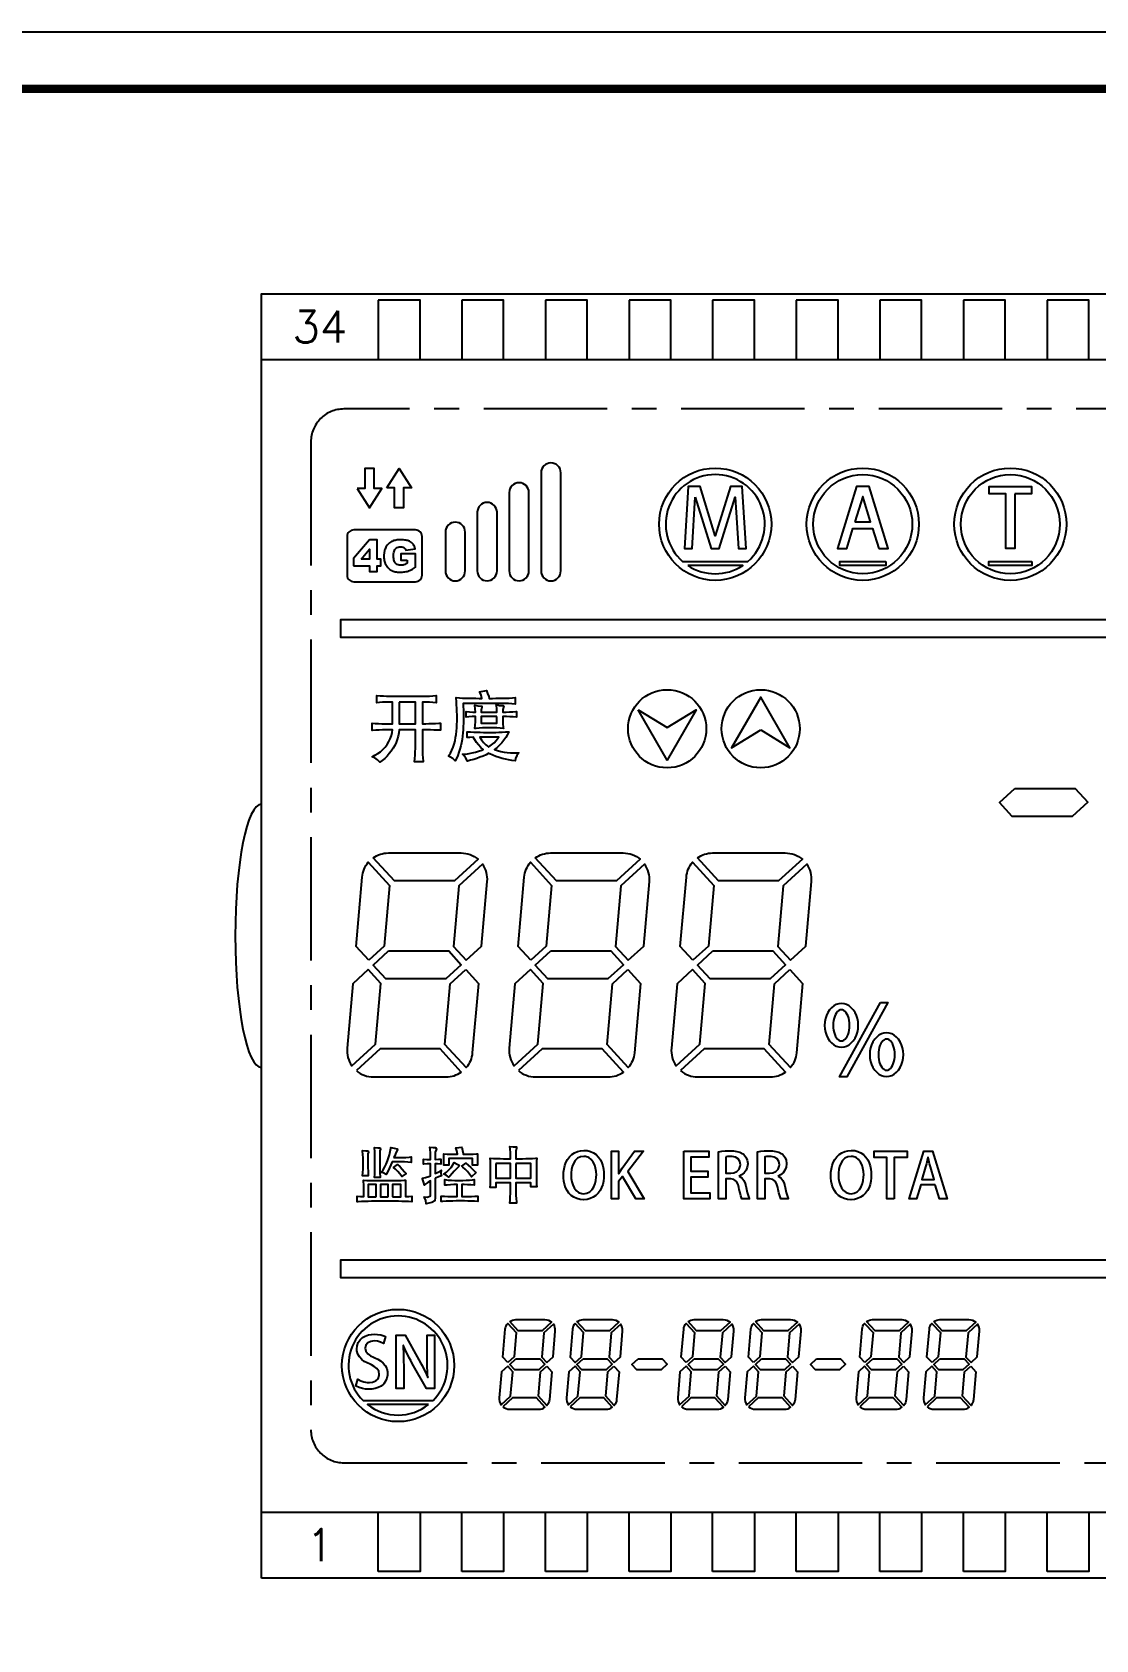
# Model space of a CAD drawing. Header units: inches. Extents: x 782 to 1065, y -130 to 27.
# Drawn here: x 994.74 to 1027.06, y -81 to -32.18 of the extents above; entities that cross this region are included whole.
import ezdxf
from ezdxf.enums import TextEntityAlignment as Align

# ---------------------------------------------------------------- set-up
doc = ezdxf.new("R2010")
doc.units = ezdxf.units.IN
doc.header["$LTSCALE"] = 3
doc.header["$MEASUREMENT"] = 0
doc.linetypes.add('CENTER', pattern=[2, 1.25, -0.25, 0.25, -0.25])
doc.layers.add('K', color=92, linetype='Continuous')
doc.styles.add('ROMANS', font='romans')

msp = doc.modelspace()

# ---------------------------------------------------------------- linework, layer by layer
for p, q in [((1001.708, -42.125), (1050.708, -42.125)), ((1001.708, -77.125), (1050.708, -77.125))]:
    msp.add_line(p, q)
for points in [[(1001.708, -79.125), (1001.708, -40.125), (1050.708, -40.125), (1050.708, -79.125)], [(1005.253, -40.325), (1005.253, -42.125), (1006.523, -42.125), (1006.523, -40.325)], [(1007.793, -40.325), (1007.793, -42.125), (1009.063, -42.125), (1009.063, -40.325)], [(1010.333, -40.325), (1010.333, -42.125), (1011.603, -42.125), (1011.603, -40.325)], [(1012.873, -40.325), (1012.873, -42.125), (1014.143, -42.125), (1014.143, -40.325)], [(1015.413, -40.325), (1015.413, -42.125), (1016.683, -42.125), (1016.683, -40.325)], [(1017.953, -40.325), (1017.953, -42.125), (1019.223, -42.125), (1019.223, -40.325)], [(1020.493, -40.325), (1020.493, -42.125), (1021.763, -42.125), (1021.763, -40.325)], [(1023.033, -40.325), (1023.033, -42.125), (1024.303, -42.125), (1024.303, -40.325)], [(1025.573, -40.325), (1025.573, -42.125), (1026.843, -42.125), (1026.843, -40.325)], [(1004.615, -46.042), (1004.99, -46.623), (1005.365, -46.042), (1005.128, -46.042), (1005.128, -45.435), (1004.851, -45.435), (1004.851, -46.042)], [(1005.512, -46.016), (1005.887, -45.435), (1006.262, -46.016), (1006.026, -46.016), (1006.026, -46.623), (1005.748, -46.623), (1005.748, -46.016)], [(1014.886, -46.3), (1015.368, -47.862), (1015.617, -47.862), (1016.099, -46.3), (1016.198, -47.862), (1016.43, -47.862), (1016.311, -45.982), (1015.953, -45.982), (1015.493, -47.475), (1015.032, -45.982), (1014.674, -45.982), (1014.555, -47.862), (1014.787, -47.862)], [(1020.462, -47.862), (1020.743, -47.862), (1020.165, -45.982), (1019.786, -45.982), (1019.208, -47.862), (1019.489, -47.862), (1019.676, -47.253), (1020.274, -47.253)], [(1019.738, -47.051), (1020.212, -47.051), (1019.975, -46.28)], [(1024.593, -46.202), (1024.593, -47.862), (1024.323, -47.862), (1024.323, -46.202), (1023.812, -46.202), (1023.812, -45.982), (1025.104, -45.982), (1025.104, -46.202)], [(1004.507, -48.386), (1004.987, -48.386), (1004.987, -48.564), (1005.217, -48.564), (1005.217, -48.386), (1005.336, -48.386), (1005.336, -48.182), (1005.217, -48.182), (1005.217, -47.598), (1004.987, -47.598), (1004.507, -48.169)], [(1006.133, -48.22), (1006.133, -48.309), (1006.126, -48.314), (1006.092, -48.332), (1006.06, -48.347), (1006.031, -48.358), (1006.008, -48.364), (1005.973, -48.37), (1005.938, -48.372), (1005.927, -48.372), (1005.89, -48.368), (1005.857, -48.36), (1005.827, -48.347), (1005.8, -48.328), (1005.776, -48.306), (1005.765, -48.29), (1005.75, -48.266), (1005.739, -48.238), (1005.73, -48.206), (1005.723, -48.169), (1005.719, -48.13), (1005.718, -48.086), (1005.719, -48.064), (1005.721, -48.023), (1005.727, -47.986), (1005.735, -47.952), (1005.746, -47.922), (1005.759, -47.896), (1005.776, -47.873), (1005.777, -47.872), (1005.801, -47.848), (1005.829, -47.83), (1005.859, -47.817), (1005.893, -47.809), (1005.929, -47.807), (1005.938, -47.807), (1005.975, -47.811), (1006.008, -47.82), (1006.036, -47.835), (1006.061, -47.857), (1006.08, -47.884), (1006.095, -47.917), (1006.378, -47.867), (1006.367, -47.834), (1006.354, -47.8), (1006.338, -47.769), (1006.32, -47.741), (1006.301, -47.715), (1006.288, -47.701), (1006.263, -47.678), (1006.234, -47.658), (1006.204, -47.641), (1006.171, -47.627), (1006.152, -47.62), (1006.124, -47.614), (1006.094, -47.608), (1006.059, -47.604), (1006.021, -47.601), (1005.98, -47.599), (1005.936, -47.598), (1005.91, -47.599), (1005.87, -47.6), (1005.832, -47.603), (1005.796, -47.609), (1005.763, -47.615), (1005.732, -47.623), (1005.703, -47.633), (1005.676, -47.644), (1005.66, -47.652), (1005.629, -47.67), (1005.6, -47.69), (1005.574, -47.712), (1005.549, -47.736), (1005.527, -47.761), (1005.507, -47.789), (1005.488, -47.82), (1005.473, -47.85), (1005.46, -47.88), (1005.449, -47.912), (1005.44, -47.945), (1005.433, -47.979), (1005.429, -48.014), (1005.425, -48.051), (1005.425, -48.089), (1005.425, -48.118), (1005.427, -48.154), (1005.432, -48.19), (1005.438, -48.224), (1005.447, -48.257), (1005.457, -48.29), (1005.469, -48.321), (1005.484, -48.351), (1005.501, -48.381), (1005.52, -48.41), (1005.542, -48.437), (1005.566, -48.462), (1005.591, -48.484), (1005.619, -48.505), (1005.648, -48.522), (1005.652, -48.524), (1005.68, -48.537), (1005.708, -48.549), (1005.74, -48.558), (1005.773, -48.566), (1005.807, -48.572), (1005.844, -48.576), (1005.883, -48.579), (1005.923, -48.58), (1005.957, -48.579), (1005.995, -48.577), (1006.031, -48.574), (1006.066, -48.57), (1006.099, -48.564), (1006.131, -48.556), (1006.161, -48.547), (1006.172, -48.544), (1006.2, -48.533), (1006.229, -48.521), (1006.259, -48.506), (1006.29, -48.49), (1006.323, -48.471), (1006.356, -48.45), (1006.39, -48.427), (1006.39, -48.022), (1005.938, -48.022), (1005.938, -48.22)], [(1004.734, -48.182), (1004.987, -47.883), (1004.987, -48.182)], [(1020.674, -48.255), (1020.674, -48.375), (1019.276, -48.375), (1019.276, -48.255)], [(1025.107, -48.255), (1025.107, -48.375), (1023.809, -48.375), (1023.809, -48.255)], [(1048.308, -50.026), (1004.108, -50.026), (1004.108, -50.556), (1048.308, -50.556)], [(1008.576, -52.265), (1008.609, -52.36), (1008.629, -52.412), (1008.729, -52.412), (1008.829, -52.411), (1008.929, -52.41), (1009.029, -52.408), (1009.129, -52.406), (1009.229, -52.403), (1009.329, -52.398), (1009.414, -52.391), (1009.414, -52.585), (1009.314, -52.577), (1009.214, -52.572), (1009.114, -52.568), (1009.014, -52.566), (1008.914, -52.564), (1008.856, -52.564), (1007.832, -52.564), (1007.836, -52.664), (1007.84, -52.764), (1007.842, -52.864), (1007.843, -52.964), (1007.843, -53.064), (1007.841, -53.164), (1007.837, -53.264), (1007.831, -53.364), (1007.823, -53.464), (1007.812, -53.563), (1007.799, -53.662), (1007.781, -53.76), (1007.76, -53.858), (1007.735, -53.955), (1007.705, -54.05), (1007.669, -54.144), (1007.628, -54.235), (1007.59, -54.308), (1007.516, -54.24), (1007.434, -54.183), (1007.393, -54.161), (1007.446, -54.076), (1007.492, -53.987), (1007.53, -53.895), (1007.561, -53.8), (1007.587, -53.703), (1007.606, -53.605), (1007.621, -53.506), (1007.633, -53.407), (1007.64, -53.307), (1007.645, -53.208), (1007.648, -53.108), (1007.649, -53.008), (1007.647, -52.908), (1007.644, -52.808), (1007.64, -52.708), (1007.634, -52.608), (1007.627, -52.508), (1007.62, -52.408), (1007.618, -52.391), (1007.718, -52.398), (1007.818, -52.403), (1007.918, -52.406), (1008.018, -52.408), (1008.118, -52.41), (1008.218, -52.411), (1008.318, -52.412), (1008.406, -52.412), (1008.378, -52.316), (1008.337, -52.225), (1008.33, -52.211), (1008.545, -52.17)], [(1005.709, -52.346), (1005.809, -52.347), (1005.909, -52.348), (1006.009, -52.348), (1006.109, -52.348), (1006.209, -52.348), (1006.309, -52.348), (1006.409, -52.348), (1006.509, -52.347), (1006.609, -52.346), (1006.709, -52.344), (1006.808, -52.341), (1006.908, -52.336), (1007.008, -52.325), (1007.01, -52.324), (1007.01, -52.548), (1006.911, -52.537), (1006.811, -52.532), (1006.711, -52.528), (1006.611, -52.526), (1006.595, -52.526), (1006.595, -53.183), (1006.695, -53.181), (1006.795, -53.179), (1006.895, -53.176), (1006.995, -53.172), (1007.095, -53.166), (1007.141, -53.162), (1007.141, -53.382), (1007.041, -53.378), (1006.941, -53.374), (1006.841, -53.371), (1006.741, -53.368), (1006.641, -53.366), (1006.595, -53.366), (1006.595, -53.921), (1006.597, -54.021), (1006.602, -54.121), (1006.608, -54.221), (1006.617, -54.32), (1006.619, -54.336), (1006.358, -54.336), (1006.367, -54.236), (1006.374, -54.137), (1006.379, -54.037), (1006.382, -53.937), (1006.382, -53.921), (1006.382, -53.364), (1005.89, -53.364), (1005.879, -53.463), (1005.859, -53.561), (1005.832, -53.657), (1005.796, -53.751), (1005.754, -53.841), (1005.705, -53.928), (1005.65, -54.012), (1005.589, -54.091), (1005.522, -54.165), (1005.45, -54.235), (1005.373, -54.298), (1005.304, -54.346), (1005.233, -54.276), (1005.15, -54.221), (1005.065, -54.185), (1005.155, -54.142), (1005.241, -54.091), (1005.322, -54.032), (1005.397, -53.966), (1005.465, -53.893), (1005.525, -53.813), (1005.577, -53.727), (1005.619, -53.637), (1005.652, -53.542), (1005.674, -53.445), (1005.684, -53.364), (1005.584, -53.365), (1005.484, -53.367), (1005.384, -53.371), (1005.284, -53.375), (1005.184, -53.381), (1005.084, -53.388), (1005.065, -53.389), (1005.065, -53.169), (1005.164, -53.175), (1005.264, -53.18), (1005.364, -53.183), (1005.464, -53.184), (1005.564, -53.185), (1005.664, -53.186), (1005.687, -53.186), (1005.687, -52.524), (1005.587, -52.525), (1005.487, -52.528), (1005.387, -52.532), (1005.287, -52.539), (1005.21, -52.548), (1005.21, -52.324), (1005.309, -52.334), (1005.409, -52.339), (1005.509, -52.342), (1005.609, -52.344)], [(1005.893, -52.524), (1005.893, -53.186), (1006.382, -53.186), (1006.382, -52.524)], [(1008.956, -53.317), (1008.856, -53.312), (1008.757, -53.309), (1008.657, -53.309), (1008.624, -53.309), (1008.524, -53.309), (1008.424, -53.311), (1008.324, -53.315), (1008.225, -53.323), (1008.19, -53.328), (1008.201, -53.229), (1008.206, -53.129), (1008.206, -53.098), (1008.206, -52.965), (1008.106, -52.968), (1008.007, -52.975), (1007.929, -52.984), (1007.929, -52.811), (1008.028, -52.822), (1008.128, -52.827), (1008.206, -52.83), (1008.202, -52.73), (1008.188, -52.631), (1008.185, -52.623), (1008.284, -52.642), (1008.383, -52.646), (1008.399, -52.645), (1008.406, -52.676), (1008.38, -52.771), (1008.377, -52.83), (1008.854, -52.83), (1008.853, -52.73), (1008.846, -52.63), (1008.84, -52.602), (1008.938, -52.624), (1009.037, -52.628), (1009.054, -52.625), (1009.065, -52.652), (1009.043, -52.748), (1009.039, -52.83), (1009.139, -52.828), (1009.239, -52.825), (1009.339, -52.82), (1009.438, -52.813), (1009.454, -52.811), (1009.454, -52.984), (1009.354, -52.975), (1009.255, -52.969), (1009.155, -52.965), (1009.055, -52.963), (1009.039, -52.963), (1009.039, -53.084), (1009.041, -53.183), (1009.049, -53.283), (1009.056, -53.328)], [(1016.873, -53.373), (1017.759, -53.911), (1016.873, -52.381), (1015.988, -53.911)], [(1008.854, -52.963), (1008.377, -52.963), (1008.377, -53.167), (1008.854, -53.167)], [(1013.147, -52.76), (1014.032, -53.298), (1014.917, -52.76), (1014.032, -54.29)], [(1008.529, -54.124), (1008.437, -54.165), (1008.344, -54.202), (1008.25, -54.235), (1008.155, -54.265), (1008.059, -54.293), (1007.964, -54.317), (1007.917, -54.229), (1007.854, -54.152), (1007.813, -54.111), (1007.913, -54.103), (1008.012, -54.089), (1008.11, -54.07), (1008.207, -54.047), (1008.303, -54.019), (1008.398, -53.987), (1008.446, -53.968), (1008.371, -53.902), (1008.304, -53.828), (1008.242, -53.75), (1008.185, -53.668), (1008.137, -53.589), (1008.038, -53.596), (1007.955, -53.603), (1007.955, -53.425), (1008.054, -53.432), (1008.154, -53.437), (1008.254, -53.441), (1008.354, -53.443), (1008.454, -53.445), (1008.554, -53.446), (1008.622, -53.446), (1008.722, -53.446), (1008.822, -53.444), (1008.922, -53.442), (1009.022, -53.438), (1009.122, -53.433), (1009.221, -53.426), (1009.224, -53.425), (1009.177, -53.514), (1009.127, -53.6), (1009.071, -53.683), (1009.01, -53.762), (1008.942, -53.836), (1008.868, -53.903), (1008.789, -53.965), (1008.787, -53.966), (1008.882, -53.998), (1008.978, -54.025), (1009.076, -54.045), (1009.175, -54.059), (1009.275, -54.067), (1009.375, -54.07), (1009.475, -54.069), (1009.521, -54.068), (1009.464, -54.15), (1009.427, -54.242), (1009.414, -54.308), (1009.314, -54.296), (1009.215, -54.28), (1009.117, -54.261), (1009.02, -54.238), (1008.924, -54.21), (1008.83, -54.177), (1008.738, -54.138), (1008.648, -54.094), (1008.617, -54.077)], [(1008.392, -53.671), (1008.454, -53.75), (1008.526, -53.82), (1008.605, -53.88), (1008.614, -53.886), (1008.695, -53.827), (1008.771, -53.762), (1008.84, -53.69), (1008.901, -53.61), (1008.916, -53.587), (1008.339, -53.587)], [(1024.6, -55.147), (1026.424, -55.147), (1026.808, -55.566), (1026.338, -55.997), (1024.513, -55.997), (1024.129, -55.578)], [(1005.569, -60.083), (1007.394, -60.083), (1007.777, -60.502), (1007.307, -60.933), (1005.482, -60.933), (1005.099, -60.515)], [(1010.495, -60.083), (1012.319, -60.083), (1012.703, -60.502), (1012.232, -60.933), (1010.408, -60.933), (1010.024, -60.515)], [(1015.42, -60.083), (1017.245, -60.083), (1017.629, -60.502), (1017.158, -60.933), (1015.334, -60.933), (1014.95, -60.515)], [(1019.483, -62.971), (1019.558, -62.931), (1019.626, -62.877), (1019.687, -62.81), (1019.74, -62.731), (1019.782, -62.642), (1019.812, -62.546), (1019.831, -62.446), (1019.837, -62.342), (1019.831, -62.239), (1019.812, -62.138), (1019.782, -62.042), (1019.74, -61.953), (1019.687, -61.874), (1019.626, -61.807), (1019.558, -61.753), (1019.483, -61.713), (1019.405, -61.689), (1019.325, -61.681), (1019.245, -61.689), (1019.167, -61.713), (1019.092, -61.753), (1019.024, -61.807), (1018.963, -61.874), (1018.91, -61.953), (1018.868, -62.042), (1018.838, -62.138), (1018.819, -62.239), (1018.813, -62.342), (1018.819, -62.446), (1018.838, -62.546), (1018.868, -62.642), (1018.91, -62.731), (1018.963, -62.81), (1019.024, -62.877), (1019.092, -62.931), (1019.167, -62.971), (1019.245, -62.995), (1019.325, -63.003), (1019.405, -62.995)], [(1019.178, -62.725), (1019.211, -62.764), (1019.248, -62.792), (1019.286, -62.809), (1019.325, -62.815), (1019.364, -62.809), (1019.402, -62.792), (1019.439, -62.764), (1019.472, -62.725), (1019.502, -62.677), (1019.527, -62.62), (1019.548, -62.557), (1019.563, -62.488), (1019.572, -62.416), (1019.575, -62.342), (1019.572, -62.268), (1019.563, -62.196), (1019.548, -62.127), (1019.527, -62.064), (1019.502, -62.008), (1019.472, -61.959), (1019.439, -61.921), (1019.402, -61.892), (1019.364, -61.875), (1019.325, -61.869), (1019.286, -61.875), (1019.248, -61.892), (1019.211, -61.921), (1019.178, -61.959), (1019.148, -62.008), (1019.123, -62.064), (1019.102, -62.127), (1019.087, -62.196), (1019.078, -62.268), (1019.075, -62.342), (1019.078, -62.416), (1019.087, -62.488), (1019.102, -62.557), (1019.123, -62.62), (1019.148, -62.677)], [(1020.514, -61.652), (1020.739, -61.652), (1019.492, -63.903), (1019.268, -63.903)], [(1020.858, -63.86), (1020.932, -63.82), (1021.001, -63.766), (1021.062, -63.698), (1021.114, -63.62), (1021.156, -63.531), (1021.187, -63.435), (1021.206, -63.334), (1021.212, -63.231), (1021.206, -63.127), (1021.187, -63.026), (1021.156, -62.931), (1021.114, -62.842), (1021.062, -62.763), (1021.001, -62.696), (1020.932, -62.642), (1020.858, -62.602), (1020.78, -62.578), (1020.699, -62.569), (1020.619, -62.578), (1020.541, -62.602), (1020.467, -62.642), (1020.398, -62.696), (1020.337, -62.763), (1020.285, -62.842), (1020.243, -62.931), (1020.212, -63.026), (1020.193, -63.127), (1020.187, -63.231), (1020.193, -63.334), (1020.212, -63.435), (1020.243, -63.531), (1020.285, -63.62), (1020.337, -63.698), (1020.398, -63.766), (1020.467, -63.82), (1020.541, -63.86), (1020.619, -63.884), (1020.699, -63.892), (1020.78, -63.884)], [(1020.622, -62.781), (1020.586, -62.809), (1020.552, -62.848), (1020.523, -62.896), (1020.497, -62.953), (1020.476, -63.016), (1020.461, -63.085), (1020.452, -63.157), (1020.449, -63.231), (1020.452, -63.305), (1020.461, -63.377), (1020.476, -63.446), (1020.497, -63.509), (1020.523, -63.565), (1020.552, -63.613), (1020.586, -63.652), (1020.622, -63.681), (1020.66, -63.698), (1020.699, -63.704), (1020.739, -63.698), (1020.777, -63.681), (1020.813, -63.652), (1020.847, -63.613), (1020.876, -63.565), (1020.902, -63.509), (1020.922, -63.446), (1020.937, -63.377), (1020.947, -63.305), (1020.95, -63.231), (1020.947, -63.157), (1020.937, -63.085), (1020.922, -63.016), (1020.902, -62.953), (1020.876, -62.896), (1020.847, -62.848), (1020.813, -62.809), (1020.777, -62.781), (1020.739, -62.764), (1020.699, -62.758), (1020.66, -62.764)], [(1004.942, -66.242), (1004.942, -66.673), (1004.943, -66.773), (1004.947, -66.873), (1004.95, -66.91), (1004.777, -66.91), (1004.786, -66.811), (1004.791, -66.711), (1004.791, -66.673), (1004.791, -66.362), (1004.789, -66.262), (1004.78, -66.162), (1004.777, -66.147), (1004.876, -66.157), (1004.948, -66.155), (1004.958, -66.191)], [(1005.303, -66.149), (1005.303, -66.73), (1005.305, -66.83), (1005.311, -66.93), (1005.314, -66.965), (1005.14, -66.965), (1005.147, -66.865), (1005.151, -66.766), (1005.151, -66.73), (1005.151, -66.269), (1005.149, -66.169), (1005.142, -66.069), (1005.14, -66.056), (1005.24, -66.064), (1005.309, -66.062), (1005.318, -66.098)], [(1005.635, -66.579), (1005.594, -66.67), (1005.551, -66.76), (1005.507, -66.85), (1005.499, -66.867), (1005.408, -66.824), (1005.345, -66.81), (1005.403, -66.729), (1005.454, -66.643), (1005.498, -66.553), (1005.536, -66.461), (1005.569, -66.366), (1005.597, -66.27), (1005.62, -66.173), (1005.637, -66.074), (1005.641, -66.047), (1005.737, -66.074), (1005.829, -66.089), (1005.84, -66.123), (1005.793, -66.21), (1005.754, -66.302), (1005.732, -66.356), (1005.895, -66.356), (1005.995, -66.356), (1006.095, -66.353), (1006.195, -66.347), (1006.252, -66.338), (1006.252, -66.506), (1006.153, -66.494), (1006.053, -66.489), (1005.953, -66.487), (1005.895, -66.487), (1005.675, -66.487)], [(1006.741, -66.55), (1006.642, -66.559), (1006.631, -66.561), (1006.631, -66.402), (1006.73, -66.411), (1006.83, -66.413), (1006.841, -66.413), (1006.84, -66.313), (1006.837, -66.213), (1006.829, -66.114), (1006.818, -66.045), (1006.918, -66.049), (1006.993, -66.048), (1007.021, -66.098), (1006.987, -66.19), (1006.987, -66.199), (1006.987, -66.413), (1007.087, -66.409), (1007.158, -66.402), (1007.158, -66.561), (1007.059, -66.55), (1006.987, -66.548), (1006.987, -66.844), (1007.076, -66.798), (1007.161, -66.746), (1007.166, -66.743), (1007.158, -66.843), (1007.173, -66.907), (1007.081, -66.945), (1006.99, -66.987), (1006.987, -66.988), (1006.987, -67.569), (1006.969, -67.666), (1006.885, -67.717), (1006.788, -67.741), (1006.71, -67.757), (1006.696, -67.658), (1006.661, -67.565), (1006.653, -67.55), (1006.753, -67.56), (1006.839, -67.521), (1006.841, -67.505), (1006.841, -67.066), (1006.756, -67.119), (1006.674, -67.176), (1006.655, -67.191), (1006.631, -67.094), (1006.6, -66.999), (1006.594, -66.987), (1006.691, -66.959), (1006.786, -66.929), (1006.841, -66.909), (1006.841, -66.546)], [(1007.638, -66.156), (1007.61, -66.062), (1007.79, -66.043), (1007.815, -66.14), (1007.833, -66.238), (1007.836, -66.253), (1007.936, -66.253), (1008.036, -66.252), (1008.136, -66.25), (1008.236, -66.245), (1008.267, -66.242), (1008.267, -66.584), (1008.114, -66.584), (1008.114, -66.385), (1007.395, -66.385), (1007.395, -66.59), (1007.249, -66.59), (1007.249, -66.242), (1007.349, -66.249), (1007.449, -66.251), (1007.549, -66.253), (1007.649, -66.253), (1007.659, -66.253)], [(1010.063, -67.071), (1010.067, -67.171), (1010.07, -67.243), (1009.89, -67.243), (1009.89, -67.127), (1009.436, -67.127), (1009.436, -67.404), (1009.438, -67.504), (1009.443, -67.604), (1009.45, -67.703), (1009.455, -67.746), (1009.252, -67.746), (1009.26, -67.646), (1009.266, -67.546), (1009.27, -67.446), (1009.271, -67.404), (1009.271, -67.127), (1008.83, -67.127), (1008.83, -67.262), (1008.656, -67.262), (1008.663, -67.162), (1008.668, -67.062), (1008.669, -66.979), (1008.669, -66.569), (1008.666, -66.469), (1008.656, -66.373), (1008.755, -66.383), (1008.855, -66.387), (1008.955, -66.39), (1009.055, -66.392), (1009.155, -66.393), (1009.255, -66.394), (1009.271, -66.394), (1009.271, -66.305), (1009.27, -66.205), (1009.266, -66.105), (1009.252, -66.022), (1009.351, -66.031), (1009.451, -66.034), (1009.453, -66.034), (1009.459, -66.068), (1009.436, -66.163), (1009.436, -66.172), (1009.436, -66.394), (1009.536, -66.393), (1009.636, -66.392), (1009.736, -66.39), (1009.836, -66.388), (1009.936, -66.383), (1010.035, -66.377), (1010.07, -66.373), (1010.064, -66.473), (1010.061, -66.573), (1010.061, -66.607), (1010.061, -66.971)], [(1012.108, -66.974), (1012.096, -67.073), (1012.075, -67.171), (1012.042, -67.265), (1011.997, -67.355), (1011.939, -67.436), (1011.869, -67.506), (1011.786, -67.563), (1011.695, -67.603), (1011.598, -67.627), (1011.498, -67.636), (1011.488, -67.636), (1011.388, -67.628), (1011.291, -67.604), (1011.2, -67.563), (1011.118, -67.506), (1011.048, -67.435), (1010.991, -67.353), (1010.947, -67.263), (1010.915, -67.169), (1010.894, -67.071), (1010.883, -66.972), (1010.88, -66.897), (1010.884, -66.797), (1010.898, -66.698), (1010.921, -66.601), (1010.956, -66.507), (1011.002, -66.419), (1011.061, -66.338), (1011.133, -66.268), (1011.215, -66.212), (1011.306, -66.172), (1011.403, -66.148), (1011.503, -66.139), (1011.506, -66.139), (1011.606, -66.147), (1011.703, -66.171), (1011.794, -66.212), (1011.876, -66.269), (1011.946, -66.34), (1012.003, -66.423), (1012.046, -66.512), (1012.078, -66.607), (1012.099, -66.705), (1012.11, -66.804), (1012.112, -66.874)], [(1011.117, -66.991), (1011.133, -67.09), (1011.162, -67.186), (1011.205, -67.276), (1011.265, -67.356), (1011.343, -67.417), (1011.437, -67.45), (1011.495, -67.455), (1011.594, -67.441), (1011.683, -67.396), (1011.754, -67.326), (1011.807, -67.242), (1011.843, -67.149), (1011.866, -67.051), (1011.878, -66.952), (1011.88, -66.882), (1011.875, -66.782), (1011.859, -66.683), (1011.83, -66.588), (1011.787, -66.497), (1011.727, -66.418), (1011.648, -66.357), (1011.554, -66.325), (1011.499, -66.32), (1011.4, -66.335), (1011.311, -66.379), (1011.239, -66.448), (1011.187, -66.533), (1011.15, -66.626), (1011.126, -66.723), (1011.114, -66.822), (1011.112, -66.892)], [(1012.615, -66.76), (1012.667, -66.683), (1013.04, -66.162), (1013.309, -66.162), (1012.832, -66.782), (1013.337, -67.614), (1013.081, -67.614), (1012.678, -66.93), (1012.557, -67.081), (1012.557, -67.614), (1012.338, -67.614), (1012.338, -66.162), (1012.557, -66.162), (1012.557, -66.844), (1012.562, -66.844)], [(1014.534, -66.162), (1015.293, -66.162), (1015.293, -66.347), (1014.755, -66.347), (1014.755, -66.766), (1015.263, -66.766), (1015.263, -66.949), (1014.755, -66.949), (1014.755, -67.431), (1015.326, -67.431), (1015.326, -67.614), (1014.534, -67.614)], [(1016.218, -66.924), (1016.303, -66.976), (1016.363, -67.055), (1016.402, -67.147), (1016.421, -67.22), (1016.444, -67.317), (1016.467, -67.414), (1016.493, -67.511), (1016.525, -67.605), (1016.53, -67.614), (1016.302, -67.614), (1016.269, -67.52), (1016.245, -67.423), (1016.223, -67.325), (1016.211, -67.268), (1016.185, -67.171), (1016.139, -67.082), (1016.062, -67.02), (1015.965, -67), (1015.947, -67), (1015.814, -67), (1015.814, -67.614), (1015.596, -67.614), (1015.596, -66.182), (1015.694, -66.167), (1015.794, -66.157), (1015.894, -66.152), (1015.949, -66.151), (1016.049, -66.155), (1016.148, -66.168), (1016.244, -66.195), (1016.332, -66.242), (1016.362, -66.267), (1016.426, -66.343), (1016.464, -66.435), (1016.478, -66.534), (1016.478, -66.552), (1016.467, -66.651), (1016.43, -66.744), (1016.37, -66.823), (1016.292, -66.885), (1016.218, -66.92)], [(1015.814, -66.335), (1015.814, -66.835), (1015.962, -66.835), (1016.061, -66.823), (1016.152, -66.783), (1016.221, -66.712), (1016.255, -66.618), (1016.258, -66.575), (1016.243, -66.476), (1016.189, -66.393), (1016.104, -66.343), (1016.006, -66.324), (1015.967, -66.322), (1015.867, -66.327)], [(1017.4, -66.924), (1017.484, -66.976), (1017.545, -67.055), (1017.584, -67.147), (1017.603, -67.22), (1017.626, -67.317), (1017.649, -67.414), (1017.675, -67.511), (1017.707, -67.605), (1017.711, -67.614), (1017.483, -67.614), (1017.451, -67.52), (1017.426, -67.423), (1017.404, -67.325), (1017.392, -67.268), (1017.366, -67.171), (1017.321, -67.082), (1017.244, -67.02), (1017.147, -67), (1017.128, -67), (1016.995, -67), (1016.995, -67.614), (1016.777, -67.614), (1016.777, -66.182), (1016.876, -66.167), (1016.976, -66.157), (1017.075, -66.152), (1017.13, -66.151), (1017.23, -66.155), (1017.329, -66.168), (1017.425, -66.195), (1017.513, -66.242), (1017.544, -66.267), (1017.607, -66.343), (1017.646, -66.435), (1017.66, -66.534), (1017.66, -66.552), (1017.648, -66.651), (1017.612, -66.744), (1017.552, -66.823), (1017.473, -66.885), (1017.4, -66.92)], [(1017.243, -66.823), (1017.334, -66.783), (1017.403, -66.712), (1017.436, -66.618), (1017.44, -66.575), (1017.425, -66.476), (1017.371, -66.393), (1017.285, -66.343), (1017.188, -66.324), (1017.149, -66.322), (1017.049, -66.327), (1016.995, -66.335), (1016.995, -66.835), (1017.143, -66.835)], [(1020.231, -66.974), (1020.219, -67.073), (1020.197, -67.171), (1020.165, -67.265), (1020.12, -67.355), (1020.062, -67.436), (1019.991, -67.506), (1019.909, -67.563), (1019.817, -67.603), (1019.72, -67.627), (1019.621, -67.636), (1019.61, -67.636), (1019.511, -67.628), (1019.414, -67.604), (1019.323, -67.563), (1019.241, -67.506), (1019.171, -67.435), (1019.114, -67.353), (1019.069, -67.263), (1019.037, -67.169), (1019.016, -67.071), (1019.005, -66.972), (1019.003, -66.897), (1019.007, -66.797), (1019.02, -66.698), (1019.044, -66.601), (1019.078, -66.507), (1019.125, -66.419), (1019.184, -66.338), (1019.255, -66.268), (1019.338, -66.212), (1019.429, -66.172), (1019.526, -66.148), (1019.625, -66.139), (1019.629, -66.139), (1019.729, -66.147), (1019.826, -66.171), (1019.917, -66.212), (1019.998, -66.269), (1020.068, -66.34), (1020.125, -66.423), (1020.169, -66.512), (1020.201, -66.607), (1020.221, -66.705), (1020.232, -66.804), (1020.234, -66.874)], [(1019.239, -66.991), (1019.256, -67.09), (1019.284, -67.186), (1019.327, -67.276), (1019.387, -67.356), (1019.466, -67.417), (1019.56, -67.45), (1019.618, -67.455), (1019.716, -67.441), (1019.805, -67.396), (1019.877, -67.326), (1019.929, -67.242), (1019.966, -67.149), (1019.989, -67.051), (1020.001, -66.952), (1020.003, -66.882), (1019.998, -66.782), (1019.981, -66.683), (1019.953, -66.588), (1019.91, -66.497), (1019.85, -66.418), (1019.771, -66.357), (1019.677, -66.325), (1019.621, -66.32), (1019.523, -66.335), (1019.434, -66.379), (1019.362, -66.448), (1019.309, -66.533), (1019.272, -66.626), (1019.249, -66.723), (1019.237, -66.822), (1019.234, -66.892)], [(1020.932, -67.614), (1020.711, -67.614), (1020.711, -66.351), (1020.321, -66.351), (1020.321, -66.162), (1021.325, -66.162), (1021.325, -66.351), (1020.932, -66.351)], [(1022.178, -67.188), (1021.734, -67.188), (1021.609, -67.614), (1021.383, -67.614), (1021.827, -66.162), (1022.097, -66.162), (1022.541, -67.614), (1022.31, -67.614)], [(1021.93, -66.45), (1021.907, -66.547), (1021.884, -66.637), (1021.768, -67.019), (1022.142, -67.019), (1022.028, -66.639), (1022.003, -66.543), (1021.979, -66.445), (1021.957, -66.352), (1021.953, -66.352)], [(1005.915, -66.643), (1005.985, -66.714), (1006.054, -66.787), (1006.103, -66.839), (1005.973, -66.935), (1005.912, -66.856), (1005.846, -66.781), (1005.775, -66.711), (1005.715, -66.658), (1005.844, -66.572)], [(1007.705, -66.629), (1007.632, -66.697), (1007.563, -66.77), (1007.496, -66.844), (1007.429, -66.918), (1007.399, -66.951), (1007.32, -66.891), (1007.251, -66.863), (1007.331, -66.802), (1007.402, -66.733), (1007.466, -66.656), (1007.523, -66.574), (1007.564, -66.508), (1007.65, -66.558), (1007.709, -66.586)], [(1007.989, -66.589), (1008.064, -66.655), (1008.135, -66.725), (1008.204, -66.798), (1008.221, -66.817), (1008.092, -66.939), (1008.031, -66.86), (1007.967, -66.783), (1007.898, -66.711), (1007.823, -66.644), (1007.794, -66.622), (1007.912, -66.525)], [(1008.83, -66.536), (1008.83, -66.985), (1009.271, -66.985), (1009.271, -66.536)], [(1009.436, -66.536), (1009.436, -66.985), (1009.89, -66.985), (1009.89, -66.536)], [(1004.717, -67.541), (1004.813, -67.544), (1004.813, -67.188), (1004.81, -67.088), (1004.806, -67.047), (1004.906, -67.049), (1005.005, -67.051), (1005.105, -67.052), (1005.205, -67.052), (1005.305, -67.053), (1005.405, -67.053), (1005.446, -67.053), (1005.546, -67.053), (1005.646, -67.052), (1005.746, -67.052), (1005.846, -67.051), (1005.946, -67.05), (1006.046, -67.048), (1006.087, -67.047), (1006.08, -67.147), (1006.08, -67.188), (1006.08, -67.544), (1006.18, -67.541), (1006.271, -67.53), (1006.271, -67.702), (1006.172, -67.695), (1006.072, -67.69), (1005.972, -67.687), (1005.872, -67.685), (1005.772, -67.684), (1005.672, -67.684), (1005.572, -67.683), (1005.472, -67.683), (1005.447, -67.683), (1005.347, -67.683), (1005.247, -67.684), (1005.147, -67.684), (1005.047, -67.685), (1004.947, -67.687), (1004.847, -67.689), (1004.747, -67.693), (1004.647, -67.699), (1004.618, -67.702), (1004.618, -67.53)], [(1005.187, -67.546), (1005.187, -67.177), (1004.948, -67.177), (1004.948, -67.546)], [(1005.552, -67.546), (1005.552, -67.177), (1005.322, -67.177), (1005.322, -67.546)], [(1005.688, -67.546), (1005.937, -67.546), (1005.937, -67.177), (1005.688, -67.177)], [(1008.177, -67.685), (1008.077, -67.681), (1007.977, -67.678), (1007.877, -67.676), (1007.777, -67.676), (1007.72, -67.676), (1007.62, -67.676), (1007.52, -67.677), (1007.42, -67.679), (1007.32, -67.683), (1007.22, -67.688), (1007.166, -67.692), (1007.166, -67.525), (1007.266, -67.532), (1007.365, -67.537), (1007.465, -67.54), (1007.565, -67.542), (1007.648, -67.543), (1007.648, -67.178), (1007.548, -67.18), (1007.448, -67.184), (1007.348, -67.191), (1007.28, -67.197), (1007.28, -67.028), (1007.379, -67.039), (1007.479, -67.045), (1007.579, -67.049), (1007.679, -67.051), (1007.722, -67.051), (1007.822, -67.05), (1007.922, -67.047), (1008.022, -67.042), (1008.121, -67.034), (1008.168, -67.028), (1008.168, -67.197), (1008.068, -67.189), (1007.969, -67.183), (1007.869, -67.179), (1007.789, -67.178), (1007.789, -67.543), (1007.888, -67.541), (1007.988, -67.539), (1008.088, -67.536), (1008.188, -67.531), (1008.276, -67.525), (1008.276, -67.692)], [(1048.308, -69.473), (1004.108, -69.473), (1004.108, -70.003), (1048.308, -70.003)], [(1005.324, -71.959), (1005.227, -71.935), (1005.127, -71.927), (1005.126, -71.927), (1005.027, -71.938), (1004.937, -71.979), (1004.873, -72.055), (1004.852, -72.143), (1004.872, -72.241), (1004.934, -72.318), (1005.016, -72.374), (1005.106, -72.419), (1005.149, -72.439), (1005.239, -72.482), (1005.325, -72.534), (1005.403, -72.597), (1005.467, -72.673), (1005.511, -72.762), (1005.533, -72.86), (1005.535, -72.96), (1005.517, -73.058), (1005.478, -73.15), (1005.419, -73.23), (1005.343, -73.295), (1005.255, -73.342), (1005.16, -73.373), (1005.062, -73.39), (1004.969, -73.395), (1004.869, -73.389), (1004.771, -73.372), (1004.675, -73.344), (1004.584, -73.302), (1004.576, -73.297), (1004.631, -73.091), (1004.721, -73.135), (1004.816, -73.165), (1004.914, -73.183), (1004.984, -73.186), (1005.083, -73.176), (1005.176, -73.14), (1005.248, -73.072), (1005.283, -72.979), (1005.285, -72.94), (1005.268, -72.842), (1005.213, -72.76), (1005.134, -72.699), (1005.046, -72.652), (1005.009, -72.636), (1004.918, -72.595), (1004.831, -72.546), (1004.752, -72.485), (1004.684, -72.412), (1004.634, -72.326), (1004.607, -72.23), (1004.603, -72.171), (1004.614, -72.072), (1004.647, -71.978), (1004.702, -71.895), (1004.775, -71.826), (1004.861, -71.776), (1004.955, -71.742), (1005.054, -71.725), (1005.132, -71.721), (1005.232, -71.726), (1005.331, -71.743), (1005.426, -71.773), (1005.475, -71.795), (1005.415, -71.999)], [(1006.754, -72.934), (1006.748, -72.834), (1006.743, -72.734), (1006.74, -72.634), (1006.738, -72.534), (1006.737, -72.434), (1006.737, -72.345), (1006.737, -71.746), (1006.964, -71.746), (1006.964, -73.371), (1006.715, -73.371), (1006.288, -72.611), (1006.24, -72.523), (1006.194, -72.435), (1006.148, -72.345), (1006.105, -72.255), (1006.063, -72.165), (1006.023, -72.073), (1006.018, -72.061), (1006.01, -72.063), (1006.015, -72.163), (1006.02, -72.262), (1006.023, -72.362), (1006.025, -72.462), (1006.026, -72.562), (1006.027, -72.662), (1006.027, -72.762), (1006.027, -73.371), (1005.8, -73.371), (1005.8, -71.746), (1006.067, -71.746), (1006.492, -72.498), (1006.541, -72.586), (1006.588, -72.674), (1006.633, -72.763), (1006.676, -72.853), (1006.717, -72.944), (1006.756, -73.036), (1006.762, -73.034)], [(1009.435, -72.468), (1010.165, -72.468), (1010.318, -72.636), (1010.13, -72.808), (1009.4, -72.808), (1009.247, -72.641)], [(1011.479, -72.468), (1012.209, -72.468), (1012.362, -72.636), (1012.174, -72.808), (1011.444, -72.808), (1011.291, -72.641)], [(1013.15, -72.468), (1013.879, -72.468), (1014.033, -72.636), (1013.845, -72.808), (1013.115, -72.808), (1012.961, -72.641)], [(1014.856, -72.468), (1015.586, -72.468), (1015.739, -72.636), (1015.551, -72.808), (1014.821, -72.808), (1014.668, -72.641)], [(1016.9, -72.468), (1017.63, -72.468), (1017.783, -72.636), (1017.595, -72.808), (1016.865, -72.808), (1016.712, -72.641)], [(1018.571, -72.468), (1019.301, -72.468), (1019.454, -72.636), (1019.266, -72.808), (1018.536, -72.808), (1018.383, -72.641)], [(1020.277, -72.468), (1021.007, -72.468), (1021.161, -72.636), (1020.972, -72.808), (1020.243, -72.808), (1020.089, -72.641)], [(1022.321, -72.468), (1023.051, -72.468), (1023.205, -72.636), (1023.016, -72.808), (1022.287, -72.808), (1022.133, -72.641)], [(1005.253, -78.925), (1005.253, -77.125), (1006.523, -77.125), (1006.523, -78.925)], [(1007.793, -78.925), (1007.793, -77.125), (1009.063, -77.125), (1009.063, -78.925)], [(1010.333, -78.925), (1010.333, -77.125), (1011.603, -77.125), (1011.603, -78.925)], [(1012.873, -78.925), (1012.873, -77.125), (1014.143, -77.125), (1014.143, -78.925)], [(1015.413, -78.925), (1015.413, -77.125), (1016.683, -77.125), (1016.683, -78.925)], [(1017.953, -78.925), (1017.953, -77.125), (1019.223, -77.125), (1019.223, -78.925)], [(1020.493, -78.925), (1020.493, -77.125), (1021.763, -77.125), (1021.763, -78.925)], [(1023.033, -78.925), (1023.033, -77.125), (1024.303, -77.125), (1024.303, -78.925)], [(1025.573, -78.925), (1025.573, -77.125), (1026.843, -77.125), (1026.843, -78.925)]]:
    msp.add_lwpolyline(points, close=True)
at = {"linetype": 'CENTER'}
msp.add_lwpolyline([(1004.208, -75.625), (1048.208, -75.625, 0.414214), (1049.208, -74.625), (1049.208, -44.625, 0.414214), (1048.208, -43.625), (1004.208, -43.625, 0.414214), (1003.208, -44.625), (1003.208, -74.625, 0.414214)], format="xyb", close=True, dxfattribs=at)
for points in [[(1010.199, -45.563), (1010.199, -48.544, 1), (1010.8, -48.544), (1010.8, -45.563, 1)], [(1009.231, -46.163), (1009.231, -48.544, 1), (1009.831, -48.544), (1009.831, -46.163, 1)], [(1016.485, -48.255, 2.657805), (1014.5, -48.255)], [(1008.262, -46.763), (1008.262, -48.544, 1), (1008.862, -48.544), (1008.862, -46.763, 1)], [(1006.585, -48.671), (1006.585, -47.497, 0.414214), (1006.385, -47.297), (1004.509, -47.297, 0.414214), (1004.309, -47.497), (1004.309, -48.671, 0.414214), (1004.509, -48.871), (1006.385, -48.871, 0.414214)], [(1007.293, -47.363), (1007.293, -48.544, 1), (1007.894, -48.544), (1007.894, -47.363, 1)], [(1014.657, -48.375, 0.303108), (1016.328, -48.375)], [(1005.099, -57.256, -0.155341), (1005.561, -57.108), (1007.77, -57.108, -0.177764), (1008.287, -57.298), (1007.567, -57.958), (1005.743, -57.958)], [(1010.024, -57.256, -0.155341), (1010.487, -57.108), (1012.695, -57.108, -0.177764), (1013.213, -57.298), (1012.493, -57.958), (1010.668, -57.958)], [(1014.95, -57.256, -0.155341), (1015.412, -57.108), (1017.621, -57.108, -0.177764), (1018.139, -57.298), (1017.418, -57.958), (1015.594, -57.958)], [(1004.964, -60.367), (1004.58, -59.948), (1004.764, -57.839, -0.155341), (1004.951, -57.391), (1005.595, -58.094), (1005.434, -59.936)], [(1007.925, -60.367), (1008.395, -59.936), (1008.567, -57.978, 0.177764), (1008.422, -57.446), (1007.702, -58.106), (1007.541, -59.948)], [(1009.889, -60.367), (1009.505, -59.948), (1009.69, -57.839, -0.155341), (1009.877, -57.391), (1010.521, -58.094), (1010.36, -59.936)], [(1012.85, -60.367), (1013.321, -59.936), (1013.492, -57.978, 0.177764), (1013.348, -57.446), (1012.628, -58.106), (1012.467, -59.948)], [(1014.815, -60.367), (1014.431, -59.948), (1014.616, -57.839, -0.155341), (1014.803, -57.391), (1015.446, -58.094), (1015.285, -59.936)], [(1017.776, -60.367), (1018.247, -59.936), (1018.418, -57.978, 0.177764), (1018.274, -57.446), (1017.553, -58.106), (1017.392, -59.948)], [(1004.951, -60.65), (1004.481, -61.081), (1004.309, -63.039, 0.177764), (1004.454, -63.571), (1005.174, -62.911), (1005.335, -61.069)], [(1007.912, -60.65), (1008.296, -61.069), (1008.112, -63.178, -0.155341), (1007.925, -63.626), (1007.281, -62.923), (1007.442, -61.081)], [(1009.877, -60.65), (1009.406, -61.081), (1009.235, -63.039, 0.177764), (1009.379, -63.571), (1010.099, -62.911), (1010.261, -61.069)], [(1012.838, -60.65), (1013.222, -61.069), (1013.037, -63.178, -0.155341), (1012.85, -63.626), (1012.206, -62.923), (1012.368, -61.081)], [(1014.802, -60.65), (1014.332, -61.081), (1014.161, -63.039, 0.177764), (1014.305, -63.571), (1015.025, -62.911), (1015.186, -61.069)], [(1017.764, -60.65), (1018.147, -61.069), (1017.963, -63.178, -0.155341), (1017.776, -63.626), (1017.132, -62.923), (1017.293, -61.081)], [(1004.589, -63.718, 0.177764), (1005.106, -63.908), (1007.315, -63.908, 0.155341), (1007.777, -63.761), (1007.133, -63.058), (1005.309, -63.058)], [(1009.514, -63.718, 0.177764), (1010.032, -63.908), (1012.24, -63.908, 0.155341), (1012.703, -63.761), (1012.059, -63.058), (1010.235, -63.058)], [(1014.44, -63.718, 0.177764), (1014.958, -63.908), (1017.166, -63.908, 0.155341), (1017.628, -63.761), (1016.984, -63.058), (1015.16, -63.058)], [(1006.92, -73.736, 2.414926), (1004.791, -73.736)], [(1009.247, -71.337, -0.155341), (1009.432, -71.278), (1010.315, -71.278, -0.177764), (1010.522, -71.354), (1010.234, -71.618), (1009.504, -71.618)], [(1011.291, -71.337, -0.155341), (1011.476, -71.278), (1012.359, -71.278, -0.177764), (1012.566, -71.354), (1012.278, -71.618), (1011.548, -71.618)], [(1014.668, -71.337, -0.155341), (1014.853, -71.278), (1015.736, -71.278, -0.177764), (1015.943, -71.354), (1015.655, -71.618), (1014.926, -71.618)], [(1016.712, -71.337, -0.155341), (1016.897, -71.278), (1017.78, -71.278, -0.177764), (1017.987, -71.354), (1017.699, -71.618), (1016.97, -71.618)], [(1020.089, -71.337, -0.155341), (1020.274, -71.278), (1021.157, -71.278, -0.177764), (1021.365, -71.354), (1021.076, -71.618), (1020.347, -71.618)], [(1022.133, -71.337, -0.155341), (1022.318, -71.278), (1023.202, -71.278, -0.177764), (1023.409, -71.354), (1023.12, -71.618), (1022.391, -71.618)], [(1009.193, -72.582), (1009.039, -72.414), (1009.113, -71.57, -0.155341), (1009.188, -71.391), (1009.445, -71.672), (1009.381, -72.409)], [(1010.377, -72.582), (1010.565, -72.409), (1010.634, -71.626, 0.177764), (1010.576, -71.413), (1010.288, -71.677), (1010.224, -72.414)], [(1011.232, -71.391, 0.155341), (1011.157, -71.57), (1011.083, -72.414), (1011.237, -72.582), (1011.425, -72.409), (1011.489, -71.672)], [(1012.421, -72.582), (1012.61, -72.409), (1012.678, -71.626, 0.177764), (1012.62, -71.413), (1012.332, -71.677), (1012.268, -72.414)], [(1014.614, -72.582), (1014.46, -72.414), (1014.534, -71.57, -0.155341), (1014.609, -71.391), (1014.867, -71.672), (1014.802, -72.409)], [(1015.798, -72.582), (1015.987, -72.409), (1016.055, -71.626, 0.177764), (1015.997, -71.413), (1015.709, -71.677), (1015.645, -72.414)], [(1016.658, -72.582), (1016.504, -72.414), (1016.578, -71.57, -0.155341), (1016.653, -71.391), (1016.911, -71.672), (1016.846, -72.409)], [(1017.842, -72.582), (1018.031, -72.409), (1018.099, -71.626, 0.177764), (1018.041, -71.413), (1017.753, -71.677), (1017.689, -72.414)], [(1020.035, -72.582), (1019.881, -72.414), (1019.955, -71.57, -0.155341), (1020.03, -71.391), (1020.288, -71.672), (1020.223, -72.409)], [(1021.22, -72.582), (1021.408, -72.409), (1021.476, -71.626, 0.177764), (1021.419, -71.413), (1021.13, -71.677), (1021.066, -72.414)], [(1022.079, -72.582), (1021.926, -72.414), (1021.999, -71.57, -0.155341), (1022.074, -71.391), (1022.332, -71.672), (1022.267, -72.409)], [(1023.264, -72.582), (1023.452, -72.409), (1023.52, -71.626, 0.177764), (1023.463, -71.413), (1023.175, -71.677), (1023.11, -72.414)], [(1009.188, -72.695), (1009, -72.867), (1008.931, -73.65, 0.177764), (1008.989, -73.863), (1009.277, -73.599), (1009.341, -72.862)], [(1010.372, -72.695), (1010.526, -72.862), (1010.452, -73.706, -0.155341), (1010.377, -73.885), (1010.12, -73.604), (1010.184, -72.867)], [(1011.232, -72.695), (1011.044, -72.867), (1010.975, -73.65, 0.177764), (1011.033, -73.863), (1011.321, -73.599), (1011.385, -72.862)], [(1012.416, -72.695), (1012.57, -72.862), (1012.496, -73.706, -0.155341), (1012.421, -73.885), (1012.164, -73.604), (1012.228, -72.867)], [(1014.609, -72.695), (1014.421, -72.867), (1014.352, -73.65, 0.177764), (1014.41, -73.863), (1014.698, -73.599), (1014.762, -72.862)], [(1015.793, -72.695), (1015.947, -72.862), (1015.873, -73.706, -0.155341), (1015.798, -73.885), (1015.541, -73.604), (1015.605, -72.867)], [(1016.653, -72.695), (1016.465, -72.867), (1016.396, -73.65, 0.177764), (1016.454, -73.863), (1016.742, -73.599), (1016.807, -72.862)], [(1017.837, -72.695), (1017.991, -72.862), (1017.917, -73.706, -0.155341), (1017.842, -73.885), (1017.585, -73.604), (1017.649, -72.867)], [(1020.03, -72.695), (1019.842, -72.867), (1019.773, -73.65, 0.177764), (1019.831, -73.863), (1020.119, -73.599), (1020.184, -72.862)], [(1021.215, -72.695), (1021.368, -72.862), (1021.294, -73.706, -0.155341), (1021.219, -73.885), (1020.962, -73.604), (1021.026, -72.867)], [(1022.074, -72.695), (1021.886, -72.867), (1021.817, -73.65, 0.177764), (1021.875, -73.863), (1022.163, -73.599), (1022.228, -72.862)], [(1023.259, -72.695), (1023.412, -72.862), (1023.338, -73.706, -0.155341), (1023.264, -73.885), (1023.006, -73.604), (1023.07, -72.867)], [(1009.043, -73.922, 0.177764), (1009.25, -73.998), (1010.133, -73.998, 0.155341), (1010.318, -73.939), (1010.061, -73.658), (1009.331, -73.658)], [(1011.087, -73.922, 0.177764), (1011.294, -73.998), (1012.177, -73.998, 0.155341), (1012.362, -73.939), (1012.105, -73.658), (1011.375, -73.658)], [(1014.464, -73.922, 0.177764), (1014.671, -73.998), (1015.554, -73.998, 0.155341), (1015.739, -73.939), (1015.482, -73.658), (1014.752, -73.658)], [(1016.508, -73.922, 0.177764), (1016.715, -73.998), (1017.598, -73.998, 0.155341), (1017.783, -73.939), (1017.526, -73.658), (1016.796, -73.658)], [(1019.885, -73.922, 0.177764), (1020.092, -73.998), (1020.975, -73.998, 0.155341), (1021.16, -73.939), (1020.903, -73.658), (1020.173, -73.658)], [(1021.929, -73.922, 0.177764), (1022.136, -73.998), (1023.02, -73.998, 0.155341), (1023.205, -73.939), (1022.947, -73.658), (1022.217, -73.658)], [(1006.784, -73.856), (1004.927, -73.856, 0.345259)]]:
    msp.add_lwpolyline(points, format="xyb", close=True)
for centre, radius in [((1015.493, -47.124), 1.705), ((1019.975, -47.124), 1.705), ((1019.975, -47.124), 1.505), ((1024.458, -47.124), 1.705), ((1024.458, -47.124), 1.505), ((1014.032, -53.336), 1.187), ((1016.873, -53.336), 1.187), ((1005.856, -72.671), 1.705)]:
    msp.add_circle(centre, radius)
msp.add_ellipse((1001.708, -59.625), major_axis=(0, -4), ratio=0.2, start_param=3.141593, end_param=6.283185)
at = {"layer": 'K'}
msp.add_lwpolyline([(926.737, -129.824), (1064.737, -129.824), (1064.737, -32.181), (926.737, -32.181)], close=True, dxfattribs=at)
msp.add_lwpolyline([(926.737, -129.824), (1064.737, -129.824), (1064.737, -32.181), (926.737, -32.181)], close=True, dxfattribs=at)
at = {"layer": 'K', "const_width": 0.258}
msp.add_lwpolyline([(1063.018, -128.104), (1063.018, -33.901), (928.456, -33.901), (928.456, -128.104)], close=True, dxfattribs=at)

# ---------------------------------------------------------------- texts
at = {"style": 'ROMANS'}
for s, p in [('34', (1003.481, -41.125)), ('1', (1003.481, -78.125))]:
    msp.add_text(s, height=0.97, dxfattribs=at).set_placement(p, align=Align.MIDDLE)

doc.saveas('drawing.dxf')
